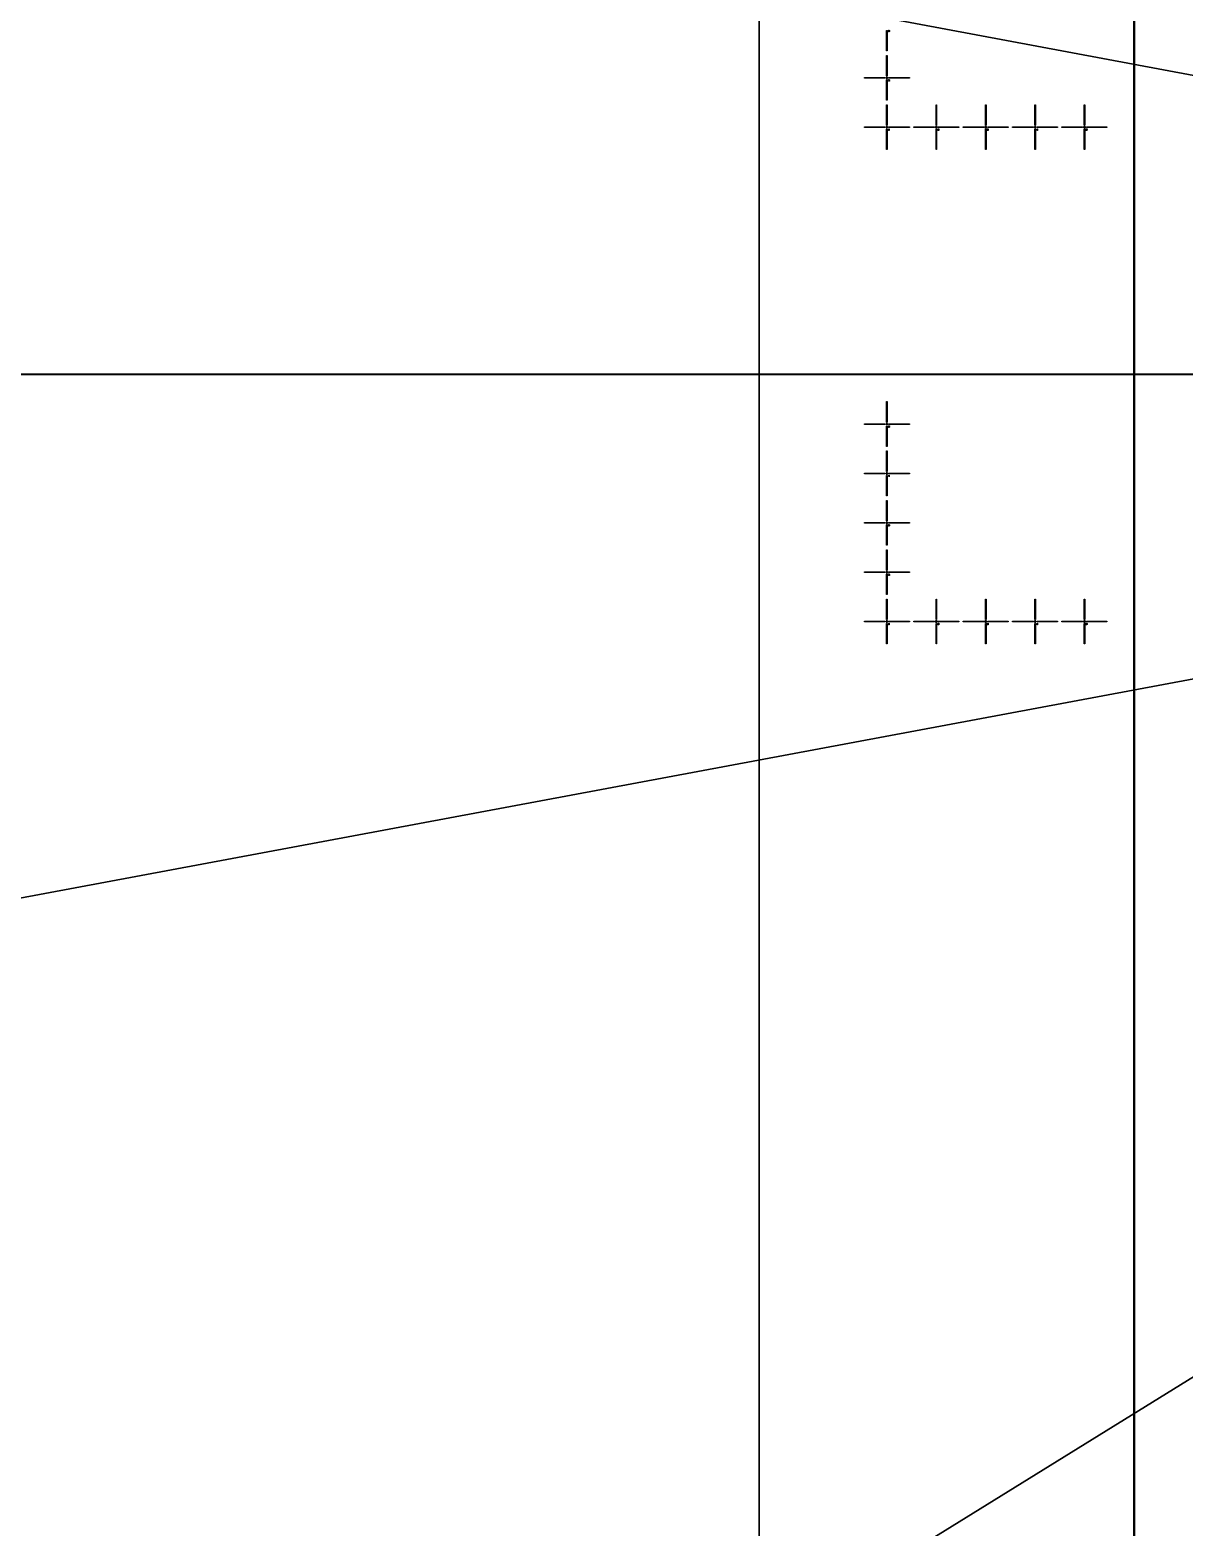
# Model space of a CAD drawing. Extents: x -25400 to 25400, y -24113 to 25400.
# Drawn here: x -11253 to -6579, y -4659 to 1407 of the extents above; entities that cross this region are included whole.
import ezdxf

# ---------------------------------------------------------------- set-up
doc = ezdxf.new("R2010")
doc.units = 0
for name, color, linetype in [('L0D0', 2, 'CONTINUOUS'), ('L1D0', 3, 'CONTINUOUS'), ('L3D0', 4, 'CONTINUOUS')]:
    doc.layers.add(name, color=color, linetype=linetype)

msp = doc.modelspace()

# ---------------------------------------------------------------- linework, layer by layer
at = {"layer": 'L0D0'}
for points in [[(-8299.673, 14018.85), (-8299.673, -24005.737)], [(-20791, 7015.85), (-13818, 7015.85), (-13818, 8555.744), (0, 0), (-22510.084, 4207.864)], [(-22510.084, 4207.864), (0, 0), (-22510.084, -4207.864)], [(-22417.468, -4676.232), (-22426.291, -4633.734), (-22435.033, -4591.22), (-22443.695, -4548.688), (-22452.276, -4506.141), (-22460.776, -4463.577), (-22469.196, -4420.998), (-22477.535, -4378.402), (-22485.794, -4335.791), (-22493.971, -4293.164), (-22502.068, -4250.522), (-22510.084, -4207.864), (0, 0), (-19469.972, -12055.297)], [(-19469.972, -12055.297), (0, 0)]]:
    msp.add_lwpolyline(points, dxfattribs=at)
msp.add_lwpolyline([(-7983.296, -24112.788), (-7996.667, -24108.366), (-8040.032, -24093.939), (-8083.372, -24079.433), (-8126.685, -24064.85), (-8169.972, -24050.188), (-8213.232, -24035.449), (-8256.466, -24020.632), (-8299.673, -24005.737), (-8299.673, 14018.85), (0, 14018.85), (0, 0), (-4251.735, -24112.788)], close=True, dxfattribs=at)
at = {"layer": 'L1D0'}
for points in [[(-7783.75, 1321.85), (-7783.75, 1404.85), (-7781.25, 1404.85), (-7781.25, 1321.85)], [(-7776.5, 1404.961), (-7776.5, 1405.85), (-7772.944, 1405.85), (-7772.944, 1404.961)], [(-7776.5, 1399.628), (-7776.5, 1400.517), (-7772.944, 1400.517), (-7772.944, 1399.628)], [(-7775.611, 1402.294), (-7775.611, 1403.183), (-7772.944, 1403.183), (-7772.944, 1402.294)], [(-7772.944, 1403.183), (-7772.944, 1404.961), (-7772.056, 1404.961), (-7772.056, 1403.183)], [(-7772.944, 1400.517), (-7772.944, 1402.294), (-7772.056, 1402.294), (-7772.056, 1400.517)], [(-7783.75, 1220.85), (-7783.75, 1303.85), (-7781.25, 1303.85), (-7781.25, 1220.85)], [(-7873.5, 1211.6), (-7873.5, 1214.1), (-7790.5, 1214.1), (-7790.5, 1211.6)], [(-7782.7, 1207.85), (-7782.7, 1212.65), (-7787.5, 1212.65), (-7787.5, 1213.05), (-7782.7, 1213.05), (-7782.7, 1217.85), (-7782.3, 1217.85), (-7782.3, 1213.05), (-7777.5, 1213.05), (-7777.5, 1212.65), (-7782.3, 1212.65), (-7782.3, 1207.85)], [(-7774.5, 1211.6), (-7774.5, 1214.1), (-7691.5, 1214.1), (-7691.5, 1211.6)], [(-7783.75, 1121.85), (-7783.75, 1204.85), (-7781.25, 1204.85), (-7781.25, 1121.85)], [(-7776.5, 1204.072), (-7776.5, 1204.961), (-7775.611, 1204.961), (-7775.611, 1204.072)], [(-7776.5, 1199.628), (-7776.5, 1201.406), (-7775.611, 1201.406), (-7775.611, 1200.517), (-7772.056, 1200.517), (-7772.056, 1199.628)], [(-7775.611, 1204.961), (-7775.611, 1205.85), (-7772.944, 1205.85), (-7772.944, 1204.961)], [(-7775.611, 1201.406), (-7775.611, 1202.294), (-7773.833, 1202.294), (-7773.833, 1201.406)], [(-7773.833, 1202.294), (-7773.833, 1203.183), (-7772.944, 1203.183), (-7772.944, 1202.294)], [(-7772.944, 1203.183), (-7772.944, 1204.961), (-7772.056, 1204.961), (-7772.056, 1203.183)], [(-7783.75, 1020.85), (-7783.75, 1103.85), (-7781.25, 1103.85), (-7781.25, 1020.85)], [(-7583.75, 1020.85), (-7583.75, 1103.85), (-7581.25, 1103.85), (-7581.25, 1020.85)], [(-7383.75, 1020.85), (-7383.75, 1103.85), (-7381.25, 1103.85), (-7381.25, 1020.85)], [(-7183.75, 1020.85), (-7183.75, 1103.85), (-7181.25, 1103.85), (-7181.25, 1020.85)], [(-6983.75, 1020.85), (-6983.75, 1103.85), (-6981.25, 1103.85), (-6981.25, 1020.85)], [(-7873.5, 1011.6), (-7873.5, 1014.1), (-7790.5, 1014.1), (-7790.5, 1011.6)], [(-7782.7, 1007.85), (-7782.7, 1012.65), (-7787.5, 1012.65), (-7787.5, 1013.05), (-7782.7, 1013.05), (-7782.7, 1017.85), (-7782.3, 1017.85), (-7782.3, 1013.05), (-7777.5, 1013.05), (-7777.5, 1012.65), (-7782.3, 1012.65), (-7782.3, 1007.85)], [(-7783.75, 921.85), (-7783.75, 1004.85), (-7781.25, 1004.85), (-7781.25, 921.85)], [(-7775.611, 999.628), (-7775.611, 1000.517), (-7774.722, 1000.517), (-7774.722, 1004.072), (-7775.611, 1004.072), (-7775.611, 1004.961), (-7774.722, 1004.961), (-7774.722, 1005.85), (-7773.833, 1005.85), (-7773.833, 1000.517), (-7772.944, 1000.517), (-7772.944, 999.628)], [(-7774.5, 1011.6), (-7774.5, 1014.1), (-7691.5, 1014.1), (-7691.5, 1011.6)], [(-7673.5, 1011.6), (-7673.5, 1014.1), (-7590.5, 1014.1), (-7590.5, 1011.6)], [(-7582.7, 1007.85), (-7582.7, 1012.65), (-7587.5, 1012.65), (-7587.5, 1013.05), (-7582.7, 1013.05), (-7582.7, 1017.85), (-7582.3, 1017.85), (-7582.3, 1013.05), (-7577.5, 1013.05), (-7577.5, 1012.65), (-7582.3, 1012.65), (-7582.3, 1007.85)], [(-7583.75, 921.85), (-7583.75, 1004.85), (-7581.25, 1004.85), (-7581.25, 921.85)], [(-7576.5, 1004.072), (-7576.5, 1004.961), (-7575.611, 1004.961), (-7575.611, 1004.072)], [(-7576.5, 999.628), (-7576.5, 1001.406), (-7575.611, 1001.406), (-7575.611, 1000.517), (-7572.056, 1000.517), (-7572.056, 999.628)], [(-7575.611, 1004.961), (-7575.611, 1005.85), (-7572.944, 1005.85), (-7572.944, 1004.961)], [(-7575.611, 1001.406), (-7575.611, 1002.294), (-7573.833, 1002.294), (-7573.833, 1001.406)], [(-7574.5, 1011.6), (-7574.5, 1014.1), (-7491.5, 1014.1), (-7491.5, 1011.6)], [(-7573.833, 1002.294), (-7573.833, 1003.183), (-7572.944, 1003.183), (-7572.944, 1002.294)], [(-7572.944, 1003.183), (-7572.944, 1004.961), (-7572.056, 1004.961), (-7572.056, 1003.183)], [(-7473.5, 1011.6), (-7473.5, 1014.1), (-7390.5, 1014.1), (-7390.5, 1011.6)], [(-7382.7, 1007.85), (-7382.7, 1012.65), (-7387.5, 1012.65), (-7387.5, 1013.05), (-7382.7, 1013.05), (-7382.7, 1017.85), (-7382.3, 1017.85), (-7382.3, 1013.05), (-7377.5, 1013.05), (-7377.5, 1012.65), (-7382.3, 1012.65), (-7382.3, 1007.85)], [(-7383.75, 921.85), (-7383.75, 1004.85), (-7381.25, 1004.85), (-7381.25, 921.85)], [(-7376.5, 1004.961), (-7376.5, 1005.85), (-7372.944, 1005.85), (-7372.944, 1004.961)], [(-7376.5, 999.628), (-7376.5, 1000.517), (-7372.944, 1000.517), (-7372.944, 999.628)], [(-7375.611, 1002.294), (-7375.611, 1003.183), (-7372.944, 1003.183), (-7372.944, 1002.294)], [(-7374.5, 1011.6), (-7374.5, 1014.1), (-7291.5, 1014.1), (-7291.5, 1011.6)], [(-7372.944, 1003.183), (-7372.944, 1004.961), (-7372.056, 1004.961), (-7372.056, 1003.183)], [(-7372.944, 1000.517), (-7372.944, 1002.294), (-7372.056, 1002.294), (-7372.056, 1000.517)], [(-7273.5, 1011.6), (-7273.5, 1014.1), (-7190.5, 1014.1), (-7190.5, 1011.6)], [(-7182.7, 1007.85), (-7182.7, 1012.65), (-7187.5, 1012.65), (-7187.5, 1013.05), (-7182.7, 1013.05), (-7182.7, 1017.85), (-7182.3, 1017.85), (-7182.3, 1013.05), (-7177.5, 1013.05), (-7177.5, 1012.65), (-7182.3, 1012.65), (-7182.3, 1007.85)], [(-7183.75, 921.85), (-7183.75, 1004.85), (-7181.25, 1004.85), (-7181.25, 921.85)], [(-7173.833, 999.628), (-7173.833, 1001.406), (-7176.5, 1001.406), (-7176.5, 1003.183), (-7175.611, 1003.183), (-7175.611, 1002.294), (-7173.833, 1002.294), (-7173.833, 1004.961), (-7174.722, 1004.961), (-7174.722, 1005.85), (-7172.944, 1005.85), (-7172.944, 1002.294), (-7172.056, 1002.294), (-7172.056, 1001.406), (-7172.944, 1001.406), (-7172.944, 999.628)], [(-7175.611, 1003.183), (-7175.611, 1004.961), (-7174.722, 1004.961), (-7174.722, 1003.183)], [(-7174.5, 1011.6), (-7174.5, 1014.1), (-7091.5, 1014.1), (-7091.5, 1011.6)], [(-7073.5, 1011.6), (-7073.5, 1014.1), (-6990.5, 1014.1), (-6990.5, 1011.6)], [(-6982.7, 1007.85), (-6982.7, 1012.65), (-6987.5, 1012.65), (-6987.5, 1013.05), (-6982.7, 1013.05), (-6982.7, 1017.85), (-6982.3, 1017.85), (-6982.3, 1013.05), (-6977.5, 1013.05), (-6977.5, 1012.65), (-6982.3, 1012.65), (-6982.3, 1007.85)], [(-6983.75, 921.85), (-6983.75, 1004.85), (-6981.25, 1004.85), (-6981.25, 921.85)], [(-6976.5, 1002.294), (-6976.5, 1005.85), (-6972.056, 1005.85), (-6972.056, 1004.961), (-6975.611, 1004.961), (-6975.611, 1003.183), (-6972.944, 1003.183), (-6972.944, 1002.294)], [(-6976.5, 999.628), (-6976.5, 1000.517), (-6972.944, 1000.517), (-6972.944, 999.628)], [(-6974.5, 1011.6), (-6974.5, 1014.1), (-6891.5, 1014.1), (-6891.5, 1011.6)], [(-6972.944, 1000.517), (-6972.944, 1002.294), (-6972.056, 1002.294), (-6972.056, 1000.517)], [(-7783.75, -182.15), (-7783.75, -99.15), (-7781.25, -99.15), (-7781.25, -182.15)], [(-7873.5, -191.4), (-7873.5, -188.9), (-7790.5, -188.9), (-7790.5, -191.4)], [(-7782.7, -195.15), (-7782.7, -190.35), (-7787.5, -190.35), (-7787.5, -189.95), (-7782.7, -189.95), (-7782.7, -185.15), (-7782.3, -185.15), (-7782.3, -189.95), (-7777.5, -189.95), (-7777.5, -190.35), (-7782.3, -190.35), (-7782.3, -195.15)], [(-7783.75, -281.15), (-7783.75, -198.15), (-7781.25, -198.15), (-7781.25, -281.15)], [(-7776.5, -200.706), (-7776.5, -197.15), (-7772.056, -197.15), (-7772.056, -198.039), (-7775.611, -198.039), (-7775.611, -199.817), (-7772.944, -199.817), (-7772.944, -200.706)], [(-7776.5, -203.372), (-7776.5, -202.483), (-7772.944, -202.483), (-7772.944, -203.372)], [(-7774.5, -191.4), (-7774.5, -188.9), (-7691.5, -188.9), (-7691.5, -191.4)], [(-7772.944, -202.483), (-7772.944, -200.706), (-7772.056, -200.706), (-7772.056, -202.483)], [(-7783.75, -382.15), (-7783.75, -299.15), (-7781.25, -299.15), (-7781.25, -382.15)], [(-7873.5, -391.4), (-7873.5, -388.9), (-7790.5, -388.9), (-7790.5, -391.4)], [(-7782.7, -395.15), (-7782.7, -390.35), (-7787.5, -390.35), (-7787.5, -389.95), (-7782.7, -389.95), (-7782.7, -385.15), (-7782.3, -385.15), (-7782.3, -389.95), (-7777.5, -389.95), (-7777.5, -390.35), (-7782.3, -390.35), (-7782.3, -395.15)], [(-7783.75, -481.15), (-7783.75, -398.15), (-7781.25, -398.15), (-7781.25, -481.15)], [(-7773.833, -403.372), (-7773.833, -401.594), (-7776.5, -401.594), (-7776.5, -399.817), (-7775.611, -399.817), (-7775.611, -400.706), (-7773.833, -400.706), (-7773.833, -398.039), (-7774.722, -398.039), (-7774.722, -397.15), (-7772.944, -397.15), (-7772.944, -400.706), (-7772.056, -400.706), (-7772.056, -401.594), (-7772.944, -401.594), (-7772.944, -403.372)], [(-7775.611, -399.817), (-7775.611, -398.039), (-7774.722, -398.039), (-7774.722, -399.817)], [(-7774.5, -391.4), (-7774.5, -388.9), (-7691.5, -388.9), (-7691.5, -391.4)], [(-7783.75, -582.15), (-7783.75, -499.15), (-7781.25, -499.15), (-7781.25, -582.15)], [(-7873.5, -591.4), (-7873.5, -588.9), (-7790.5, -588.9), (-7790.5, -591.4)], [(-7782.7, -595.15), (-7782.7, -590.35), (-7787.5, -590.35), (-7787.5, -589.95), (-7782.7, -589.95), (-7782.7, -585.15), (-7782.3, -585.15), (-7782.3, -589.95), (-7777.5, -589.95), (-7777.5, -590.35), (-7782.3, -590.35), (-7782.3, -595.15)], [(-7783.75, -681.15), (-7783.75, -598.15), (-7781.25, -598.15), (-7781.25, -681.15)], [(-7776.5, -598.039), (-7776.5, -597.15), (-7772.944, -597.15), (-7772.944, -598.039)], [(-7776.5, -603.372), (-7776.5, -602.483), (-7772.944, -602.483), (-7772.944, -603.372)], [(-7775.611, -600.706), (-7775.611, -599.817), (-7772.944, -599.817), (-7772.944, -600.706)], [(-7774.5, -591.4), (-7774.5, -588.9), (-7691.5, -588.9), (-7691.5, -591.4)], [(-7772.944, -599.817), (-7772.944, -598.039), (-7772.056, -598.039), (-7772.056, -599.817)], [(-7772.944, -602.483), (-7772.944, -600.706), (-7772.056, -600.706), (-7772.056, -602.483)], [(-7783.75, -782.15), (-7783.75, -699.15), (-7781.25, -699.15), (-7781.25, -782.15)], [(-7782.7, -795.15), (-7782.7, -790.35), (-7787.5, -790.35), (-7787.5, -789.95), (-7782.7, -789.95), (-7782.7, -785.15), (-7782.3, -785.15), (-7782.3, -789.95), (-7777.5, -789.95), (-7777.5, -790.35), (-7782.3, -790.35), (-7782.3, -795.15)], [(-7873.5, -791.4), (-7873.5, -788.9), (-7790.5, -788.9), (-7790.5, -791.4)], [(-7783.75, -881.15), (-7783.75, -798.15), (-7781.25, -798.15), (-7781.25, -881.15)], [(-7776.5, -798.928), (-7776.5, -798.039), (-7775.611, -798.039), (-7775.611, -798.928)], [(-7776.5, -803.372), (-7776.5, -801.594), (-7775.611, -801.594), (-7775.611, -802.483), (-7772.056, -802.483), (-7772.056, -803.372)], [(-7775.611, -798.039), (-7775.611, -797.15), (-7772.944, -797.15), (-7772.944, -798.039)], [(-7775.611, -801.594), (-7775.611, -800.706), (-7773.833, -800.706), (-7773.833, -801.594)], [(-7774.5, -791.4), (-7774.5, -788.9), (-7691.5, -788.9), (-7691.5, -791.4)], [(-7773.833, -800.706), (-7773.833, -799.817), (-7772.944, -799.817), (-7772.944, -800.706)], [(-7772.944, -799.817), (-7772.944, -798.039), (-7772.056, -798.039), (-7772.056, -799.817)], [(-7783.75, -982.15), (-7783.75, -899.15), (-7781.25, -899.15), (-7781.25, -982.15)], [(-7583.75, -982.15), (-7583.75, -899.15), (-7581.25, -899.15), (-7581.25, -982.15)], [(-7383.75, -982.15), (-7383.75, -899.15), (-7381.25, -899.15), (-7381.25, -982.15)], [(-7183.75, -982.15), (-7183.75, -899.15), (-7181.25, -899.15), (-7181.25, -982.15)], [(-6983.75, -982.15), (-6983.75, -899.15), (-6981.25, -899.15), (-6981.25, -982.15)], [(-7873.5, -991.4), (-7873.5, -988.9), (-7790.5, -988.9), (-7790.5, -991.4)], [(-7782.7, -995.15), (-7782.7, -990.35), (-7787.5, -990.35), (-7787.5, -989.95), (-7782.7, -989.95), (-7782.7, -985.15), (-7782.3, -985.15), (-7782.3, -989.95), (-7777.5, -989.95), (-7777.5, -990.35), (-7782.3, -990.35), (-7782.3, -995.15)], [(-7783.75, -1081.15), (-7783.75, -998.15), (-7781.25, -998.15), (-7781.25, -1081.15)], [(-7775.611, -1003.372), (-7775.611, -1002.483), (-7774.722, -1002.483), (-7774.722, -998.928), (-7775.611, -998.928), (-7775.611, -998.039), (-7774.722, -998.039), (-7774.722, -997.15), (-7773.833, -997.15), (-7773.833, -1002.483), (-7772.944, -1002.483), (-7772.944, -1003.372)], [(-7774.5, -991.4), (-7774.5, -988.9), (-7691.5, -988.9), (-7691.5, -991.4)], [(-7673.5, -991.4), (-7673.5, -988.9), (-7590.5, -988.9), (-7590.5, -991.4)], [(-7582.7, -995.15), (-7582.7, -990.35), (-7587.5, -990.35), (-7587.5, -989.95), (-7582.7, -989.95), (-7582.7, -985.15), (-7582.3, -985.15), (-7582.3, -989.95), (-7577.5, -989.95), (-7577.5, -990.35), (-7582.3, -990.35), (-7582.3, -995.15)], [(-7583.75, -1081.15), (-7583.75, -998.15), (-7581.25, -998.15), (-7581.25, -1081.15)], [(-7576.5, -998.928), (-7576.5, -998.039), (-7575.611, -998.039), (-7575.611, -998.928)], [(-7576.5, -1003.372), (-7576.5, -1001.594), (-7575.611, -1001.594), (-7575.611, -1002.483), (-7572.056, -1002.483), (-7572.056, -1003.372)], [(-7575.611, -998.039), (-7575.611, -997.15), (-7572.944, -997.15), (-7572.944, -998.039)], [(-7575.611, -1001.594), (-7575.611, -1000.706), (-7573.833, -1000.706), (-7573.833, -1001.594)], [(-7574.5, -991.4), (-7574.5, -988.9), (-7491.5, -988.9), (-7491.5, -991.4)], [(-7573.833, -1000.706), (-7573.833, -999.817), (-7572.944, -999.817), (-7572.944, -1000.706)], [(-7572.944, -999.817), (-7572.944, -998.039), (-7572.056, -998.039), (-7572.056, -999.817)], [(-7473.5, -991.4), (-7473.5, -988.9), (-7390.5, -988.9), (-7390.5, -991.4)], [(-7382.7, -995.15), (-7382.7, -990.35), (-7387.5, -990.35), (-7387.5, -989.95), (-7382.7, -989.95), (-7382.7, -985.15), (-7382.3, -985.15), (-7382.3, -989.95), (-7377.5, -989.95), (-7377.5, -990.35), (-7382.3, -990.35), (-7382.3, -995.15)], [(-7383.75, -1081.15), (-7383.75, -998.15), (-7381.25, -998.15), (-7381.25, -1081.15)], [(-7376.5, -998.039), (-7376.5, -997.15), (-7372.944, -997.15), (-7372.944, -998.039)], [(-7376.5, -1003.372), (-7376.5, -1002.483), (-7372.944, -1002.483), (-7372.944, -1003.372)], [(-7375.611, -1000.706), (-7375.611, -999.817), (-7372.944, -999.817), (-7372.944, -1000.706)], [(-7374.5, -991.4), (-7374.5, -988.9), (-7291.5, -988.9), (-7291.5, -991.4)], [(-7372.944, -999.817), (-7372.944, -998.039), (-7372.056, -998.039), (-7372.056, -999.817)], [(-7372.944, -1002.483), (-7372.944, -1000.706), (-7372.056, -1000.706), (-7372.056, -1002.483)], [(-7273.5, -991.4), (-7273.5, -988.9), (-7190.5, -988.9), (-7190.5, -991.4)], [(-7182.7, -995.15), (-7182.7, -990.35), (-7187.5, -990.35), (-7187.5, -989.95), (-7182.7, -989.95), (-7182.7, -985.15), (-7182.3, -985.15), (-7182.3, -989.95), (-7177.5, -989.95), (-7177.5, -990.35), (-7182.3, -990.35), (-7182.3, -995.15)], [(-7183.75, -1081.15), (-7183.75, -998.15), (-7181.25, -998.15), (-7181.25, -1081.15)], [(-7173.833, -1003.372), (-7173.833, -1001.594), (-7176.5, -1001.594), (-7176.5, -999.817), (-7175.611, -999.817), (-7175.611, -1000.706), (-7173.833, -1000.706), (-7173.833, -998.039), (-7174.722, -998.039), (-7174.722, -997.15), (-7172.944, -997.15), (-7172.944, -1000.706), (-7172.056, -1000.706), (-7172.056, -1001.594), (-7172.944, -1001.594), (-7172.944, -1003.372)], [(-7175.611, -999.817), (-7175.611, -998.039), (-7174.722, -998.039), (-7174.722, -999.817)], [(-7174.5, -991.4), (-7174.5, -988.9), (-7091.5, -988.9), (-7091.5, -991.4)], [(-7073.5, -991.4), (-7073.5, -988.9), (-6990.5, -988.9), (-6990.5, -991.4)], [(-6982.7, -995.15), (-6982.7, -990.35), (-6987.5, -990.35), (-6987.5, -989.95), (-6982.7, -989.95), (-6982.7, -985.15), (-6982.3, -985.15), (-6982.3, -989.95), (-6977.5, -989.95), (-6977.5, -990.35), (-6982.3, -990.35), (-6982.3, -995.15)], [(-6983.75, -1081.15), (-6983.75, -998.15), (-6981.25, -998.15), (-6981.25, -1081.15)], [(-6976.5, -1000.706), (-6976.5, -997.15), (-6972.056, -997.15), (-6972.056, -998.039), (-6975.611, -998.039), (-6975.611, -999.817), (-6972.944, -999.817), (-6972.944, -1000.706)], [(-6976.5, -1003.372), (-6976.5, -1002.483), (-6972.944, -1002.483), (-6972.944, -1003.372)], [(-6974.5, -991.4), (-6974.5, -988.9), (-6891.5, -988.9), (-6891.5, -991.4)], [(-6972.944, -1002.483), (-6972.944, -1000.706), (-6972.056, -1000.706), (-6972.056, -1002.483)]]:
    msp.add_lwpolyline(points, close=True, dxfattribs=at)
at = {"layer": 'L3D0'}
for points in [[(220.5, 7012.85), (-6779.5, 7012.85), (-6779.5, 12.85), (-6782.5, 12.85), (-6782.5, 7012.85), (-13782.5, 7012.85), (-13782.5, 12.85), (-13785.5, 12.85), (-13785.5, 7012.85), (-20785.5, 7012.85), (-20785.5, 12.85), (-20788.5, 12.85), (-20788.5, 7015.85), (14226.5, 7015.85)], [(220.5, 9.85), (-6779.5, 9.85), (-6779.5, -6990.15), (-6782.5, -6990.15), (-6782.5, 9.85), (-13782.5, 9.85), (-13782.5, -6990.15), (-13785.5, -6990.15), (-13785.5, 9.85), (-20785.5, 9.85), (-20785.5, -6990.15), (-20788.5, -6990.15), (-20788.5, 12.85), (21229.5, 12.85)]]:
    msp.add_lwpolyline(points, dxfattribs=at)

doc.saveas('drawing.dxf')
